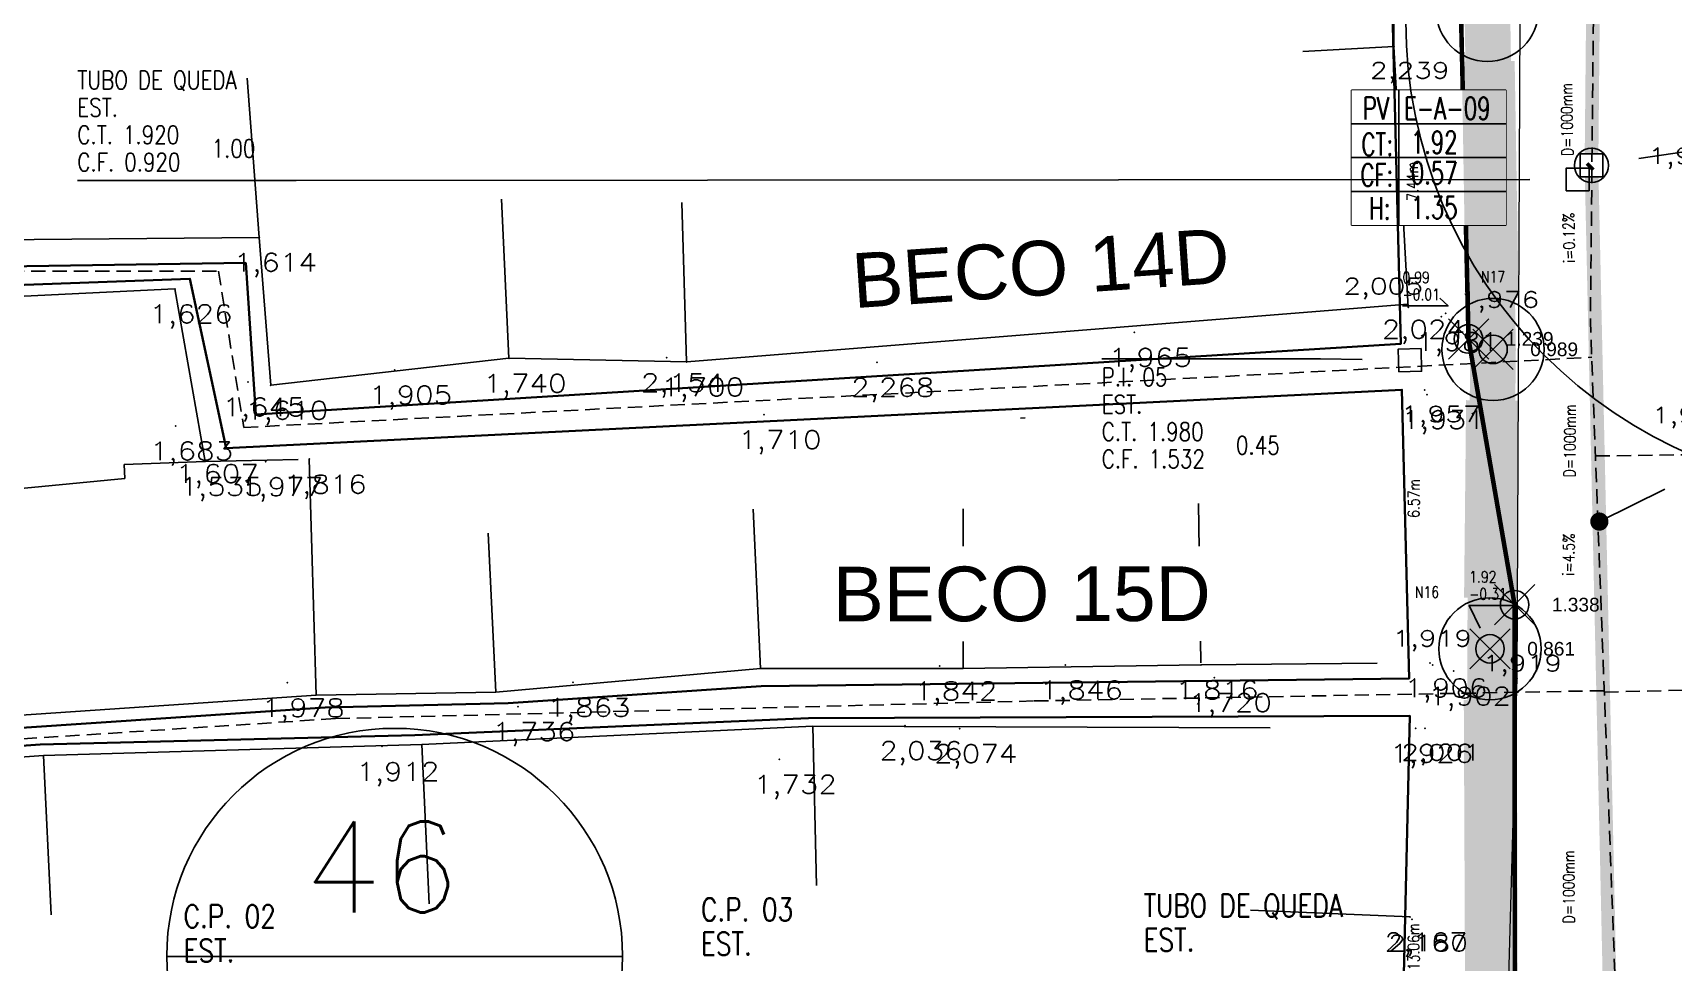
# Model space of a CAD drawing. Extents: x -160 to 364724, y -100 to 7353297.
# Drawn here: x 359241.72 to 359277.7, y 7352575.69 to 7352596.09 of the extents above; entities that cross this region are included whole.
import ezdxf
from ezdxf.enums import TextEntityAlignment as Align

# ---------------------------------------------------------------- set-up
doc = ezdxf.new("R2010")
doc.units = 0
doc.header["$LTSCALE"] = 5
for name, pattern in [('CENTER2', [1.125, 0.75, -0.125, 0.125, -0.125]), ('CONTINUO', [0]), ('DASHDOT2', [12.7, 6.35, -3.175, 0, -3.175]), ('HIDDEN2', [0.1875, 0.125, -0.0625])]:
    doc.linetypes.add(name, pattern=pattern)
for name, color, linetype in [('0-quadras', 6, 'Continuous'), ('COTAS', 1, 'Continuous'), ('LIN - ADUTORA', 2, 'Continuous'), ('LIN - PV ESG', 4, 'Continuous'), ('LIN-TEXTP-PV', 7, 'Continuous'), ('LT-COTAS', 7, 'CONTINUO'), ('LT-COTAS-W', 7, 'CONTINUO'), ('ortofoto', 7, 'Continuous'), ('P_Eixo', 1, 'CENTER2'), ('PONTOS-AGUA_U', 7, 'Continuous'), ('PONTOS-CAIXAS', 7, 'Continuous'), ('PONTOS-CAIXAS_U', 1, 'Continuous'), ('PS_IND_COMPRIMENTO', 7, 'Continuous'), ('PS_IND_DIAMETRO', 7, 'Continuous'), ('PS_IND_INCLINACAO', 7, 'Continuous'), ('PS_PONTOS_IDENTIFICACAO_LIN', 7, 'Continuous'), ('PS_PONTOS_IDENTIFICACAO_TXT', 7, 'Continuous'), ('Q-PLATO', 5, 'Continuous'), ('T-MARGEM', 7, 'Continuous'), ('TEXTO', 7, 'Continuous'), ('TUBO_DE_CONCRETO', 2, 'Continuous'), ('TUBO_PVC', 1, 'Continuous'), ('V-NODE', 1, 'Continuous'), ('V-NODE-TEXT', 11, 'Continuous'), ('ZZ-Carimbo Texto', 7, 'Continuous')]:
    doc.layers.add(name, color=color, linetype=linetype)
for name, color, linetype, lineweight in [('LIN - AF', 142, 'Continuous', 5), ('LT-ALINHAMENTO-PREDIAL', 4, 'DASHDOT2', 25), ('LT-BORDA', 1, 'Continuous', 9)]:
    doc.layers.add(name, color=color, linetype=linetype, lineweight=lineweight)
doc.styles.add('C_COTA', font='romans.shx')
doc.styles.add('CARIMBO', font='arial.ttf', dxfattribs={"height": 2})
doc.styles.add('ROMANS', font='ROMANS.shx', dxfattribs={"height": 2})
doc.styles.add('SABESP', font='ROMANS.shx', dxfattribs={"height": 2})
doc.styles.add('simplex', font='simplex.shx', dxfattribs={"width": 0.8})
doc.styles.get("Standard").update_dxf_attribs({"font": 'arial.ttf'})
picture_1 = doc.add_image_def('image1.tif', size_in_pixel=(14710, 13573))

# ---------------------------------------------------------------- blocks, each defined once
blk = doc.blocks.new('*U151')
at = {"color": 0, "linetype": 'ByBlock', "lineweight": -2, "transparency": 16777216}
for p, q in [((-0.707, -0.707), (0.707, 0.707)), ((-0.707, 0.707), (0.707, -0.707))]:
    blk.add_line(p, q, dxfattribs=at)
blk.add_circle((0, 0), 0.5, dxfattribs=at)
blk = doc.blocks.new('A$C16bf6896')
at = {"layer": 'V-NODE', "xscale": 0.625, "yscale": 0.625, "zscale": 0.625}
for p in [(-15.543, -239.85, 0.155), (-15.005, -240.08, -0.095), (-14.532, -245.684, 0.254), (-15.072, -246.652, -0.223)]:
    blk.add_blockref('*U151', p, dxfattribs=at)
at = {"layer": 'V-NODE-TEXT', "char_height": 0.3, "attachment_point": 4}
for s, insert in [('1.239', (-14.726, -239.85, 0.155)), ('0.989', (-14.188, -240.08, -0.095)), ('1.338', (-13.715, -245.684, 0.254)), ('0.861', (-14.255, -246.652, -0.223))]:
    blk.add_mtext(s, dxfattribs=dict(at, insert=insert))
blk = doc.blocks.new('*U234', base_point=(359269.883, 7352588.013))
at = {"linetype": 'Continuous'}
blk.add_lwpolyline([(359269.633, 7352587.763), (359270.133, 7352587.763), (359270.133, 7352588.263), (359269.633, 7352588.263)], close=True, dxfattribs=at)
blk = doc.blocks.new('*U253', base_point=(359261.729, 7352576.962))
at = {"linetype": 'Continuous'}
blk.add_lwpolyline([(359261.479, 7352576.712), (359261.979, 7352576.712), (359261.979, 7352577.212), (359261.479, 7352577.212)], close=True, dxfattribs=at)
blk = doc.blocks.new('*U272')
at = {"layer": 'T-MARGEM'}
blk.add_line((0, 0), (0, 0.2), dxfattribs=at)
at = {"layer": 'T-MARGEM', "const_width": 0.025, "flags": 128}
blk.add_lwpolyline([(-0.0125, 0, 1), (0.0125, 0, 1)], format="xyb", close=True, dxfattribs=at)
blk = doc.blocks.new('*U317', base_point=(359269.993, 7352588.041))
at = {"linetype": 'Continuous'}
blk.add_lwpolyline([(359269.743, 7352587.791), (359270.243, 7352587.791), (359270.243, 7352588.291), (359269.743, 7352588.291)], close=True, dxfattribs=at)
blk = doc.blocks.new('SIMB_PONTO')
at = {"color": 0}
blk.add_point((0, 0), dxfattribs=at)
for tag in ['COTA', 'PONTO', 'DESC']:
    blk.add_attdef(tag, (0, 0), '', height=1)
blk = doc.blocks.new('*U686', base_point=(550.6981, 290.3575))
blk.add_circle((550.6981, 290.3575), 0.14)
blk = doc.blocks.new('*U687', base_point=(550.6981, 290.3575))
blk.add_circle((550.6981, 290.3575), 0.14)
blk = doc.blocks.new('*U688', base_point=(550.6981, 290.3575))
blk.add_circle((550.6981, 290.3575), 0.14)

msp = doc.modelspace()

# ---------------------------------------------------------------- linework, layer by layer
at = {"layer": '0-quadras', "color": 5, "lineweight": 30, "ltscale": 0.3}
msp.add_lwpolyline([(359258.733, 7352581.047), (359250.098, 7352580.676), (359241.877, 7352580.472), (359234.584, 7352579.954), (359218.864, 7352579.453), (359218.873, 7352579.769), (359212.102, 7352579.294), (359200.43, 7352577.021), (359199.246, 7352574.434), (359195.664, 7352573.867), (359196.264, 7352570.255), (359216.421, 7352571.689), (359224.01, 7352571.389), (359235.18, 7352571.322), (359247.724, 7352571.243), (359262.593, 7352570.502), (359271.668, 7352570.062), (359271.93, 7352581.099)], close=True, dxfattribs=at)
at = {"layer": 'COTAS', "ltscale": 4}
msp.add_line((359244.657, 7352575.818), (359254.657, 7352575.818), dxfattribs=at)
at = {"layer": 'COTAS'}
msp.add_circle((359249.657, 7352575.826), 5, dxfattribs=at)
at = {"layer": 'LIN - ADUTORA', "const_width": 1}
msp.add_lwpolyline([(359273.849, 7352525.805), (359273.754, 7352541.797), (359273.686, 7352555.56), (359273.743, 7352569.511), (359273.685, 7352582.571), (359273.752, 7352589.143), (359273.627, 7352596.582), (359273.554, 7352609.884), (359273.678, 7352626.758), (359273.945, 7352640.358), (359273.982, 7352653.361), (359274.45, 7352666.276), (359275.111, 7352677.876), (359275.839, 7352692.418), (359277.395, 7352723.77), (359278.621, 7352734.972), (359280.655, 7352747.683), (359282.38, 7352759.029), (359286.168, 7352783.089)], dxfattribs=at)
at = {"layer": 'LIN - AF', "const_width": 0.1, "flags": 128}
msp.add_lwpolyline([(359274.715, 7352531.296), (359274.493, 7352542.923), (359274.438, 7352554.376), (359274.233, 7352569.79), (359274.225, 7352583.539), (359273.214, 7352589.373), (359273.039, 7352596.941), (359272.615, 7352609.888), (359272.47, 7352626.553)], dxfattribs=at)
at = {"layer": 'LIN - PV ESG'}
msp.add_circle((359275.911, 7352593.182, 1.686), 0.375, dxfattribs=at)
at = {"layer": 'LIN-TEXTP-PV'}
msp.add_lwpolyline([(359270.648, 7352594.831), (359274.035, 7352594.831), (359274.035, 7352591.872), (359270.648, 7352591.872)], close=True, dxfattribs=at)
at = {"layer": 'LT-ALINHAMENTO-PREDIAL', "color": 8}
for p, q in [((359238.487, 7352591.523), (359246.688, 7352591.602)), ((359246.688, 7352591.602), (359246.938, 7352588.355)), ((359256.063, 7352588.867), (359271.873, 7352590.135)), ((359246.938, 7352588.355), (359252.163, 7352588.947)), ((359252.163, 7352588.947), (359256.063, 7352588.867))]:
    msp.add_line(p, q, dxfattribs=at)
at = {"layer": 'LT-ALINHAMENTO-PREDIAL', "color": 8, "elevation": 2.005, "flags": 128}
for points in [[(359271.89, 7352590.066), (359271.576, 7352595.791), (359271.559, 7352600.386), (359272.248, 7352600.397), (359272.102, 7352604.433)], [(359271.576, 7352595.791), (359269.579, 7352595.681)]]:
    msp.add_lwpolyline(points, dxfattribs=at)
at = {"layer": 'LT-ALINHAMENTO-PREDIAL', "color": 8, "flags": 128}
for points in [[(359246.688, 7352591.602), (359246.419, 7352595.092)], [(359222.61, 7352592.341), (359236.796, 7352594.081), (359237.284, 7352590.1), (359244.838, 7352590.472), (359245.501, 7352586.684), (359247.783, 7352586.734), (359272.306, 7352588.152), (359272.366, 7352582.264), (359267.344, 7352582.219), (359262.125, 7352582.142), (359257.681, 7352582.142), (359251.878, 7352581.617), (359247.938, 7352581.555)], [(359252.163, 7352588.947), (359252.002, 7352592.443)], [(359256.062, 7352588.867), (359255.958, 7352592.365)], [(359247.938, 7352581.555), (359247.783, 7352586.734)], [(359267.344, 7352582.261), (359267.292, 7352585.761)], [(359257.681, 7352582.142), (359257.523, 7352585.639)], [(359262.125, 7352582.142), (359262.126, 7352585.642)], [(359251.878, 7352581.617), (359251.71, 7352585.113)], [(359224.626, 7352574.82), (359224.512, 7352571.902), (359234.695, 7352571.548), (359239.424, 7352571.563), (359247.508, 7352571.542), (359254.077, 7352571.289), (359258.664, 7352571.07), (359262.762, 7352570.88), (359271.579, 7352570.447), (359271.931, 7352576.687), (359272.055, 7352580.826), (359258.833, 7352580.876), (359250.25, 7352580.471), (359241.953, 7352580.23), (359234.551, 7352579.713), (359227.633, 7352579.418), (359218.651, 7352579.292)], [(359258.833, 7352580.876), (359258.909, 7352577.377)], [(359250.25, 7352580.471), (359250.415, 7352576.974)], [(359241.953, 7352580.23), (359242.125, 7352576.734)], [(359271.931, 7352576.687), (359268.434, 7352576.838)]]:
    msp.add_lwpolyline(points, dxfattribs=at)
at = {"layer": 'LT-ALINHAMENTO-PREDIAL', "color": 8, "ltscale": 3, "flags": 128}
for points in [[(359245.501, 7352586.684), (359243.723, 7352586.614), (359243.735, 7352586.308), (359235.651, 7352585.542), (359227.029, 7352584.726), (359223.259, 7352584.799), (359222.61, 7352592.341)], [(359215.865, 7352579.461), (359215.865, 7352580.468), (359216.203, 7352580.478), (359219.318, 7352580.565), (359223.514, 7352580.303), (359229.711, 7352580.319), (359247.938, 7352581.555)]]:
    msp.add_lwpolyline(points, dxfattribs=at)
at = {"layer": 'LT-BORDA', "elevation": 1.964, "flags": 128}
msp.add_lwpolyline([(359285.357, 7352807.105), (359285.32, 7352800.475), (359285.02, 7352790.382), (359284.671, 7352779.556), (359281.754, 7352765.541), (359279.337, 7352752.034), (359277.007, 7352732.22), (359275.462, 7352722.544), (359274.896, 7352703.772), (359274.009, 7352691.625), (359274.002, 7352679.063), (359273.852, 7352678.144), (359272.259, 7352651.048), (359273.578, 7352624.485), (359274.354, 7352599.621), (359274.277, 7352581.926), (359273.89, 7352568.26), (359274.32, 7352510.876)], dxfattribs=at)
at = {"layer": 'P_Eixo', "color": 1, "linetype": 'HIDDEN2', "ltscale": 0.5}
for p, q in [((359237.933, 7352590.861), (359245.79, 7352590.861)), ((359245.79, 7352590.861), (359246.348, 7352587.429)), ((359246.348, 7352587.429), (359275.917, 7352588.97)), ((359248.361, 7352581.04), (359263.687, 7352581.427)), ((359263.687, 7352581.427), (359276.192, 7352581.653)), ((359229.805, 7352579.835), (359248.361, 7352581.04))]:
    msp.add_line(p, q, dxfattribs=at)
at = {"layer": 'P_Eixo', "color": 1, "linetype": 'HIDDEN2', "ltscale": 0.5, "flags": 128}
for points in [[(359290.602, 7352823.732), (359287.134, 7352778.385), (359278.894, 7352733.428), (359276.926, 7352692.908), (359276.424, 7352643.555), (359275.887, 7352589.752), (359277.551, 7352545.469), (359276.867, 7352505.597), (359277.842, 7352457.728), (359277.647, 7352423.209), (359277.161, 7352411.589), (359279.5, 7352389.378), (359286.267, 7352368.996), (359296.599, 7352348.041)], [(359275.998, 7352586.805), (359290.28, 7352586.98), (359302.167, 7352586.802), (359302.525, 7352586.079), (359321.56, 7352586.525), (359328.249, 7352587.573), (359347.687, 7352587.329), (359355.631, 7352585.825), (359384.728, 7352585.711)], [(359276.193, 7352581.622), (359284.885, 7352581.823), (359298.427, 7352581.739), (359301.904, 7352580.808), (359321.515, 7352580.69)]]:
    msp.add_lwpolyline(points, dxfattribs=at)
at = {"layer": 'PS_PONTOS_IDENTIFICACAO_LIN', "linetype": 'Continuous'}
for points in [[(359276.952, 7352593.335), (359290.563, 7352595.334), (359295.683, 7352595.334)], [(359272.588, 7352590.269), (359272.765, 7352590.098), (359271.765, 7352590.098)], [(359270.879, 7352588.923), (359269.968, 7352588.939), (359265.168, 7352588.939)], [(359273.469, 7352583.022), (359273.228, 7352583.526), (359274.228, 7352583.526)]]:
    msp.add_lwpolyline(points, dxfattribs=at)
at = {"layer": 'TUBO_DE_CONCRETO', "const_width": 1.16}
for points in [[(359273.696, 7352583.691), (359273.741, 7352588.023)], [(359273.738, 7352570.631), (359273.69, 7352581.451)]]:
    msp.add_lwpolyline(points, dxfattribs=at)
at = {"layer": 'TUBO_PVC'}
for points, const_width in [([(359275.913, 7352593.432), (359276.236, 7352626.443)], 0.3), ([(359275.853, 7352593.123), (359275.911, 7352593.182)], 0.2), ([(359276.992, 7352544.469), (359275.916, 7352592.932)], 0.3)]:
    msp.add_lwpolyline(points, dxfattribs=dict(at, const_width=const_width))

# ---------------------------------------------------------------- block references
at = {"layer": 'LT-COTAS'}
for p in [(359271.576, 7352595.791, 2.239), (359271.89, 7352590.066, 2.005), (359272.714, 7352589.933, 1.976), (359272.254, 7352588.25, 1.957), (359272.427, 7352582.22, 1.919), (359274.277, 7352581.926, 1.919), (359272.262, 7352580.824, 2.001), (359271.976, 7352576.637, 2.18)]:
    msp.add_blockref('SIMB_PONTO', p, dxfattribs=at)
ref = msp.add_blockref('SIMB_PONTO', (359279.138, 7352593.277, 1.971), dxfattribs=at)
ref.add_attrib('COTA', '1,971', dxfattribs={"layer": '0', "color": 8, "height": 0.35, "style": 'simplex', "width": 1.478873, "flags": 8}).set_placement((359277.156, 7352593.216), (359278.906, 7352593.216), align=Align.FIT)
ref = msp.add_blockref('SIMB_PONTO', (359279.138, 7352593.277, 1.971), dxfattribs=at)
ref.add_attrib('COTA', '1,971', dxfattribs={"layer": '0', "color": 8, "height": 0.35, "style": 'simplex', "width": 1.478873, "flags": 8}).set_placement((359277.156, 7352593.216), (359278.906, 7352593.216), align=Align.FIT)
ref = msp.add_blockref('SIMB_PONTO', (359271.89, 7352590.066, 2.005), dxfattribs=at)
ref.add_attrib('COTA', '2,005', dxfattribs={"layer": '0', "color": 8, "height": 0.35, "style": 'simplex', "width": 1.25, "flags": 8}).set_placement((359270.468, 7352590.355), (359272.218, 7352590.355), align=Align.FIT)
ref = msp.add_blockref('SIMB_PONTO', (359272.714, 7352589.933, 1.976), dxfattribs=at)
ref.add_attrib('COTA', '1,976', dxfattribs={"layer": '0', "color": 8, "height": 0.35, "style": 'simplex', "width": 1.329114, "flags": 8}).set_placement((359273.016, 7352590.062), (359274.766, 7352590.062), align=Align.FIT)
ref = msp.add_blockref('SIMB_PONTO', (359272.254, 7352588.25, 1.957), dxfattribs=at)
ref.add_attrib('COTA', '1,957', dxfattribs={"layer": '0', "color": 8, "height": 0.35, "style": 'simplex', "width": 1.3125, "flags": 8}).set_placement((359271.729, 7352587.55), (359273.479, 7352587.55), align=Align.FIT)
ref = msp.add_blockref('SIMB_PONTO', (359279.095, 7352587.629, 1.947), dxfattribs=at)
ref.add_attrib('COTA', '1,947', dxfattribs={"layer": '0', "color": 8, "height": 0.35, "style": 'simplex', "width": 1.3125, "flags": 8}).set_placement((359277.234, 7352587.524), (359278.984, 7352587.524), align=Align.FIT)
ref = msp.add_blockref('SIMB_PONTO', (359272.427, 7352582.22, 1.919), dxfattribs=at)
ref.add_attrib('COTA', '1,919', dxfattribs={"layer": '0', "color": 8, "height": 0.35, "style": 'simplex', "width": 1.4, "flags": 8}).set_placement((359271.542, 7352582.626), (359273.292, 7352582.626), align=Align.FIT)
ref = msp.add_blockref('SIMB_PONTO', (359274.277, 7352581.926, 1.919), dxfattribs=at)
ref.add_attrib('COTA', '1,919', dxfattribs={"layer": '0', "color": 8, "height": 0.35, "style": 'simplex', "width": 1.4, "flags": 8}).set_placement((359273.518, 7352582.08), (359275.268, 7352582.08), align=Align.FIT)
ref = msp.add_blockref('SIMB_PONTO', (359272.262, 7352580.824, 2.001), dxfattribs=at)
ref.add_attrib('COTA', '2,001', dxfattribs={"layer": '0', "color": 8, "height": 0.35, "style": 'simplex', "width": 1.4, "flags": 8}).set_placement((359271.737, 7352580.124), (359273.487, 7352580.124), align=Align.FIT)
ref = msp.add_blockref('SIMB_PONTO', (359271.976, 7352576.637, 2.18), dxfattribs=at)
ref.add_attrib('COTA', '2,180', dxfattribs={"layer": '0', "color": 8, "height": 0.35, "style": 'simplex', "width": 1.3125, "flags": 8}).set_placement((359271.451, 7352575.937), (359273.201, 7352575.937), align=Align.FIT)
at = {"layer": 'LT-COTAS-W', "color": 3}
ref = msp.add_blockref('SIMB_PONTO', (359246.688, 7352591.603, 1.614), dxfattribs=at)
ref.add_attrib('COTA', '1,614', dxfattribs={"layer": '0', "color": 8, "height": 0.4, "style": 'simplex', "width": 1.244318, "flags": 8}).set_placement((359246.125, 7352590.853), (359247.95, 7352590.853), align=Align.FIT)
for p in [(359246.688, 7352591.603, 1.614), (359244.838, 7352590.472, 1.626), (359271.873, 7352590.135, 2.024), (359272.618, 7352589.863, 1.981), (359265.884, 7352589.518, 1.965), (359252.163, 7352588.947, 1.74), (359255.622, 7352588.959, 2.154), (359249.656, 7352588.693, 1.905), (359256.062, 7352588.867, 1.7), (359260.235, 7352588.858, 2.268), (359246.438, 7352588.429, 1.645), (359246.938, 7352588.355, 1.61), (359272.306, 7352588.152, 1.931), (359257.758, 7352587.712, 1.71), (359244.85, 7352587.464, 1.683), (359245.413, 7352586.968, 1.607), (359245.501, 7352586.684, 1.535), (359246.825, 7352586.678, 1.977), (359247.783, 7352586.734, 1.816), (359261.616, 7352582.198, 1.842), (359264.37, 7352582.22, 1.846), (359267.344, 7352582.219, 1.816), (359272.366, 7352582.264, 1.906), (359247.3, 7352581.826, 1.978), (359253.57, 7352581.835, 1.863), (359267.637, 7352581.939, 1.72), (359272.885, 7352582.083, 1.902), (359252.359, 7352581.305, 1.736), (359260.854, 7352580.887, 2.036), (359262.052, 7352580.82, 2.074), (359272.055, 7352580.826, 1.926), (359249.379, 7352580.428, 1.912), (359258.095, 7352580.147, 1.732), (359271.931, 7352576.687, 2.167)]:
    msp.add_blockref('SIMB_PONTO', p, dxfattribs=at)
ref = msp.add_blockref('SIMB_PONTO', (359244.838, 7352590.472, 1.626), dxfattribs=at)
ref.add_attrib('COTA', '1,626', dxfattribs={"layer": '0', "color": 8, "height": 0.4, "style": 'simplex', "width": 1.212816, "flags": 8}).set_placement((359244.276, 7352589.722), (359246.101, 7352589.722), align=Align.FIT)
ref = msp.add_blockref('SIMB_PONTO', (359271.873, 7352590.135, 2.024), dxfattribs=at)
ref.add_attrib('COTA', '2,024', dxfattribs={"layer": '0', "color": 8, "height": 0.4, "style": 'simplex', "width": 1.127206, "flags": 8}).set_placement((359271.31, 7352589.385), (359273.135, 7352589.385), align=Align.FIT)
ref = msp.add_blockref('SIMB_PONTO', (359272.618, 7352589.863, 1.981), dxfattribs=at)
ref.add_attrib('COTA', '1,981', dxfattribs={"layer": '0', "color": 8, "height": 0.4, "style": 'simplex', "width": 1.349472, "flags": 8}).set_placement((359272.055, 7352589.113), (359273.88, 7352589.113), align=Align.FIT)
ref = msp.add_blockref('SIMB_PONTO', (359265.884, 7352589.518, 1.965), dxfattribs=at)
ref.add_attrib('COTA', '1,965', dxfattribs={"layer": '0', "color": 8, "height": 0.4, "style": 'simplex', "width": 1.197656, "flags": 8}).set_placement((359265.322, 7352588.768), (359267.147, 7352588.768), align=Align.FIT)
ref = msp.add_blockref('SIMB_PONTO', (359252.163, 7352588.947, 1.74), dxfattribs=at)
ref.add_attrib('COTA', '1,740', dxfattribs={"layer": '0', "color": 8, "height": 0.4, "style": 'simplex', "width": 1.197656, "flags": 8}).set_placement((359251.601, 7352588.197), (359253.426, 7352588.197), align=Align.FIT)
ref = msp.add_blockref('SIMB_PONTO', (359255.622, 7352588.959, 2.154), dxfattribs=at)
ref.add_attrib('COTA', '2,154', dxfattribs={"layer": '0', "color": 8, "height": 0.4, "style": 'simplex', "width": 1.18287, "flags": 8}).set_placement((359255.06, 7352588.209), (359256.885, 7352588.209), align=Align.FIT)
ref = msp.add_blockref('SIMB_PONTO', (359249.656, 7352588.693, 1.905), dxfattribs=at)
ref.add_attrib('COTA', '1,905', dxfattribs={"layer": '0', "color": 8, "height": 0.4, "style": 'simplex', "width": 1.197656, "flags": 8}).set_placement((359249.093, 7352587.943), (359250.918, 7352587.943), align=Align.FIT)
ref = msp.add_blockref('SIMB_PONTO', (359256.062, 7352588.867, 1.7), dxfattribs=at)
ref.add_attrib('COTA', '1,700', dxfattribs={"layer": '0', "color": 8, "height": 0.4, "style": 'simplex', "width": 1.197656, "flags": 8}).set_placement((359255.5, 7352588.117), (359257.325, 7352588.117), align=Align.FIT)
ref = msp.add_blockref('SIMB_PONTO', (359260.235, 7352588.858, 2.268), dxfattribs=at)
ref.add_attrib('COTA', '2,268', dxfattribs={"layer": '0', "color": 8, "height": 0.4, "style": 'simplex', "width": 1.140625, "flags": 8}).set_placement((359259.672, 7352588.108), (359261.497, 7352588.108), align=Align.FIT)
ref = msp.add_blockref('SIMB_PONTO', (359246.438, 7352588.429, 1.645), dxfattribs=at)
ref.add_attrib('COTA', '1,645', dxfattribs={"layer": '0', "color": 8, "height": 0.4, "style": 'simplex', "width": 1.197656, "flags": 8}).set_placement((359245.876, 7352587.679), (359247.701, 7352587.679), align=Align.FIT)
ref = msp.add_blockref('SIMB_PONTO', (359246.938, 7352588.355, 1.61), dxfattribs=at)
ref.add_attrib('COTA', '1,610', dxfattribs={"layer": '0', "color": 8, "height": 0.4, "style": 'simplex', "width": 1.260691, "flags": 8}).set_placement((359246.375, 7352587.605), (359248.2, 7352587.605), align=Align.FIT)
ref = msp.add_blockref('SIMB_PONTO', (359272.306, 7352588.152, 1.931), dxfattribs=at)
ref.add_attrib('COTA', '1,931', dxfattribs={"layer": '0', "color": 8, "height": 0.4, "style": 'simplex', "width": 1.349472, "flags": 8}).set_placement((359271.743, 7352587.402), (359273.568, 7352587.402), align=Align.FIT)
ref = msp.add_blockref('SIMB_PONTO', (359257.758, 7352587.712, 1.71), dxfattribs=at)
ref.add_attrib('COTA', '1,710', dxfattribs={"layer": '0', "color": 8, "height": 0.4, "style": 'simplex', "width": 1.260691, "flags": 8}).set_placement((359257.195, 7352586.962), (359259.02, 7352586.962), align=Align.FIT)
ref = msp.add_blockref('SIMB_PONTO', (359244.85, 7352587.464, 1.683), dxfattribs=at)
ref.add_attrib('COTA', '1,683', dxfattribs={"layer": '0', "color": 8, "height": 0.4, "style": 'simplex', "width": 1.197656, "flags": 8}).set_placement((359244.288, 7352586.714), (359246.113, 7352586.714), align=Align.FIT)
ref = msp.add_blockref('SIMB_PONTO', (359245.413, 7352586.968, 1.607), dxfattribs=at)
ref.add_attrib('COTA', '1,607', dxfattribs={"layer": '0', "color": 8, "height": 0.4, "style": 'simplex', "width": 1.197656, "flags": 8}).set_placement((359244.851, 7352586.218), (359246.676, 7352586.218), align=Align.FIT)
ref = msp.add_blockref('SIMB_PONTO', (359245.501, 7352586.684, 1.535), dxfattribs=at)
ref.add_attrib('COTA', '1,535', dxfattribs={"layer": '0', "color": 8, "height": 0.4, "style": 'simplex', "width": 1.197656, "flags": 8}).set_placement((359244.938, 7352585.934), (359246.763, 7352585.934), align=Align.FIT)
ref = msp.add_blockref('SIMB_PONTO', (359246.825, 7352586.678, 1.977), dxfattribs=at)
ref.add_attrib('COTA', '1,977', dxfattribs={"layer": '0', "color": 8, "height": 0.4, "style": 'simplex', "width": 1.197656, "flags": 8}).set_placement((359246.263, 7352585.928), (359248.088, 7352585.928), align=Align.FIT)
ref = msp.add_blockref('SIMB_PONTO', (359247.783, 7352586.734, 1.816), dxfattribs=at)
ref.add_attrib('COTA', '1,816', dxfattribs={"layer": '0', "color": 8, "height": 0.4, "style": 'simplex', "width": 1.2775, "flags": 8}).set_placement((359247.22, 7352585.984), (359249.045, 7352585.984), align=Align.FIT)
ref = msp.add_blockref('SIMB_PONTO', (359261.616, 7352582.198, 1.842), dxfattribs=at)
ref.add_attrib('COTA', '1,842', dxfattribs={"layer": '0', "color": 8, "height": 0.4, "style": 'simplex', "width": 1.197656, "flags": 8}).set_placement((359261.053, 7352581.448), (359262.878, 7352581.448), align=Align.FIT)
ref = msp.add_blockref('SIMB_PONTO', (359264.37, 7352582.22, 1.846), dxfattribs=at)
ref.add_attrib('COTA', '1,846', dxfattribs={"layer": '0', "color": 8, "height": 0.4, "style": 'simplex', "width": 1.212816, "flags": 8}).set_placement((359263.807, 7352581.47), (359265.632, 7352581.47), align=Align.FIT)
ref = msp.add_blockref('SIMB_PONTO', (359267.344, 7352582.219, 1.816), dxfattribs=at)
ref.add_attrib('COTA', '1,816', dxfattribs={"layer": '0', "color": 8, "height": 0.4, "style": 'simplex', "width": 1.2775, "flags": 8}).set_placement((359266.781, 7352581.469), (359268.606, 7352581.469), align=Align.FIT)
ref = msp.add_blockref('SIMB_PONTO', (359272.366, 7352582.264, 1.906), dxfattribs=at)
ref.add_attrib('COTA', '1,906', dxfattribs={"layer": '0', "color": 8, "height": 0.4, "style": 'simplex', "width": 1.212816, "flags": 8}).set_placement((359271.803, 7352581.514), (359273.628, 7352581.514), align=Align.FIT)
ref = msp.add_blockref('SIMB_PONTO', (359247.3, 7352581.826, 1.978), dxfattribs=at)
ref.add_attrib('COTA', '1,978', dxfattribs={"layer": '0', "color": 8, "height": 0.4, "style": 'simplex', "width": 1.197656, "flags": 8}).set_placement((359246.737, 7352581.076), (359248.562, 7352581.076), align=Align.FIT)
ref = msp.add_blockref('SIMB_PONTO', (359253.57, 7352581.835, 1.863), dxfattribs=at)
ref.add_attrib('COTA', '1,863', dxfattribs={"layer": '0', "color": 8, "height": 0.4, "style": 'simplex', "width": 1.197656, "flags": 8}).set_placement((359253.008, 7352581.085), (359254.833, 7352581.085), align=Align.FIT)
ref = msp.add_blockref('SIMB_PONTO', (359267.637, 7352581.939, 1.72), dxfattribs=at)
ref.add_attrib('COTA', '1,720', dxfattribs={"layer": '0', "color": 8, "height": 0.4, "style": 'simplex', "width": 1.197656, "flags": 8}).set_placement((359267.075, 7352581.189), (359268.9, 7352581.189), align=Align.FIT)
ref = msp.add_blockref('SIMB_PONTO', (359272.885, 7352582.083, 1.902), dxfattribs=at)
ref.add_attrib('COTA', '1,902', dxfattribs={"layer": '0', "color": 8, "height": 0.4, "style": 'simplex', "width": 1.197656, "flags": 8}).set_placement((359272.323, 7352581.333), (359274.148, 7352581.333), align=Align.FIT)
ref = msp.add_blockref('SIMB_PONTO', (359252.359, 7352581.305, 1.736), dxfattribs=at)
ref.add_attrib('COTA', '1,736', dxfattribs={"layer": '0', "color": 8, "height": 0.4, "style": 'simplex', "width": 1.212816, "flags": 8}).set_placement((359251.796, 7352580.555), (359253.621, 7352580.555), align=Align.FIT)
ref = msp.add_blockref('SIMB_PONTO', (359260.854, 7352580.887, 2.036), dxfattribs=at)
ref.add_attrib('COTA', '2,036', dxfattribs={"layer": '0', "color": 8, "height": 0.4, "style": 'simplex', "width": 1.154367, "flags": 8}).set_placement((359260.291, 7352580.137), (359262.116, 7352580.137), align=Align.FIT)
ref = msp.add_blockref('SIMB_PONTO', (359262.052, 7352580.82, 2.074), dxfattribs=at)
ref.add_attrib('COTA', '2,074', dxfattribs={"layer": '0', "color": 8, "height": 0.4, "style": 'simplex', "width": 1.127206, "flags": 8}).set_placement((359261.49, 7352580.07), (359263.315, 7352580.07), align=Align.FIT)
ref = msp.add_blockref('SIMB_PONTO', (359272.055, 7352580.826, 1.926), dxfattribs=at)
ref.add_attrib('COTA', '1,926', dxfattribs={"layer": '0', "color": 8, "height": 0.4, "style": 'simplex', "width": 1.212816, "flags": 8}).set_placement((359271.493, 7352580.076), (359273.318, 7352580.076), align=Align.FIT)
ref = msp.add_blockref('SIMB_PONTO', (359249.379, 7352580.428, 1.912), dxfattribs=at)
ref.add_attrib('COTA', '1,912', dxfattribs={"layer": '0', "color": 8, "height": 0.4, "style": 'simplex', "width": 1.260691, "flags": 8}).set_placement((359248.816, 7352579.678), (359250.641, 7352579.678), align=Align.FIT)
ref = msp.add_blockref('SIMB_PONTO', (359258.095, 7352580.147, 1.732), dxfattribs=at)
ref.add_attrib('COTA', '1,732', dxfattribs={"layer": '0', "color": 8, "height": 0.4, "style": 'simplex', "width": 1.197656, "flags": 8}).set_placement((359257.533, 7352579.397), (359259.358, 7352579.397), align=Align.FIT)
ref = msp.add_blockref('SIMB_PONTO', (359271.931, 7352576.687, 2.167), dxfattribs=at)
ref.add_attrib('COTA', '2,167', dxfattribs={"layer": '0', "color": 8, "height": 0.4, "style": 'simplex', "width": 1.197656, "flags": 8}).set_placement((359271.369, 7352575.937), (359273.194, 7352575.937), align=Align.FIT)
at = {"layer": 'PONTOS-AGUA_U', "xscale": 8, "yscale": 8, "zscale": 8}
for name, p in [('*U688', (359273.627, 7352596.582)), ('*U687', (359273.752, 7352589.143)), ('*U686', (359273.685, 7352582.571))]:
    msp.add_blockref(name, p, dxfattribs=at)
at = {"layer": 'PONTOS-CAIXAS'}
for name, p in [('*U234', (359275.911, 7352593.182)), ('*U317', (359275.607, 7352592.873))]:
    msp.add_blockref(name, p, dxfattribs=at)
at = {"layer": 'PONTOS-CAIXAS', "rotation": 1.271433907388922}
msp.add_blockref('*U253', (359271.929, 7352588.906), dxfattribs=at)
at = {"layer": 'PONTOS-CAIXAS_U', "xscale": 7.999999999999999, "yscale": 7.999999999999999, "zscale": 7.999999999999999, "rotation": 296.3702818064322}
msp.add_blockref('*U272', (359276.084, 7352585.364), dxfattribs=at)
at = {"layer": 'V-NODE-TEXT'}
msp.add_blockref('A$C16bf6896', (359288.757, 7352829.223, 1.084), dxfattribs=at)

# ---------------------------------------------------------------- texts
at = {"layer": 'PS_IND_COMPRIMENTO', "style": 'ROMANS', "width": 0.8}
for s, rotation, p in [('6.57m', 89.4159, (359272.014, 7352585.874)), ('13.06m', 90.2545, (359272.009, 7352576.033))]:
    msp.add_text(s, height=0.25, rotation=rotation, dxfattribs=at).set_placement(p, align=Align.MIDDLE_CENTER)
at = {"layer": 'PS_IND_DIAMETRO', "style": 'ROMANS', "width": 0.8}
for rotation, p in [(90.9627, (359275.372, 7352594.191)), (89.4159, (359275.437, 7352587.14)), (90.2545, (359275.413, 7352577.349))]:
    msp.add_text('D=1000mm', height=0.25, rotation=rotation, dxfattribs=at).set_placement(p, align=Align.MIDDLE_CENTER)
at = {"layer": 'PS_IND_INCLINACAO', "style": 'ROMANS', "width": 0.8}
for s, rotation, p in [('i=0.12%', 90.9627, (359275.416, 7352591.591)), ('i=4.5%', 89.4159, (359275.411, 7352584.64))]:
    msp.add_text(s, height=0.25, rotation=rotation, dxfattribs=at).set_placement(p, align=Align.MIDDLE_CENTER)
at = {"layer": 'PS_PONTOS_IDENTIFICACAO_TXT', "style": 'ROMANS', "width": 0.8}
for s, height, p in [('TUBO DE QUEDA', 0.4, (359242.696, 7352594.853)), ('EST. ', 0.4, (359242.696, 7352594.253)), ('C.T. 1.920', 0.4, (359242.696, 7352593.653)), ('1.00', 0.4, (359245.641, 7352593.353)), ('C.F. 0.920', 0.4, (359242.696, 7352593.053)), ('0.99', 0.25, (359271.765, 7352590.598)), ('-0.01', 0.25, (359271.765, 7352590.223)), ('P.I. 05', 0.4, (359265.168, 7352588.339)), ('EST. ', 0.4, (359265.168, 7352587.739)), ('C.T. 1.980', 0.4, (359265.168, 7352587.139)), ('0.45', 0.4, (359268.113, 7352586.839)), ('C.F. 1.532', 0.4, (359265.168, 7352586.539)), ('1.92', 0.25, (359273.228, 7352584.026)), ('-0.31', 0.25, (359273.228, 7352583.651)), ('C.P. 03', 0.5, (359256.377, 7352576.6)), ('TUBO DE QUEDA', 0.5, (359266.088, 7352576.687)), ('C.P. 02', 0.5, (359245.028, 7352576.451)), ('EST. ', 0.5, (359256.377, 7352575.85)), ('EST. ', 0.5, (359266.088, 7352575.937)), ('EST. ', 0.5, (359245.028, 7352575.701))]:
    msp.add_text(s, height=height, dxfattribs=at).set_placement(p)
for s, p in [('N17', (359273.752, 7352590.613)), ('N16', (359272.303, 7352583.691))]:
    msp.add_text(s, height=0.25, dxfattribs=at).set_placement(p, align=Align.CENTER)
at = {"layer": 'TEXTO', "style": 'SABESP'}
msp.add_text('46', height=2, dxfattribs=at).set_placement((359249.367, 7352576.785), align=Align.CENTER)
at = {"layer": 'ZZ-Carimbo Texto', "linetype": 'Continuous', "ltscale": 4, "style": 'CARIMBO'}
msp.add_text('BECO 14D', height=1.2, rotation=3.9147, dxfattribs=at).set_placement((359263.827, 7352590.929), align=Align.MIDDLE_CENTER)

# ---------------------------------------------------------------- next in the draw order: wipeouts: each hides what was drawn before it
msp.add_wipeout([(359270.648, 7352594.831), (359270.648, 7352591.872), (359274.035, 7352591.872), (359274.035, 7352594.831)]).dxf.layer = 'LIN-TEXTP-PV'
at = {"linetype": 'Continuous', "ltscale": 4}
msp.add_wipeout([(359258.972, 7352582.733), (359267.892, 7352582.743), (359267.89, 7352584.825), (359258.97, 7352584.814)], dxfattribs=at).dxf.layer = 'ZZ-Carimbo Texto'

# ---------------------------------------------------------------- next in the draw order: linework, layer by layer
at = {"layer": '0-quadras', "color": 5, "lineweight": 30, "ltscale": 0.3}
msp.add_lwpolyline([(359238.586, 7352599.142), (359249.396, 7352599.898), (359249.018, 7352602.611), (359257.495, 7352603.538), (359271.347, 7352604.385), (359271.727, 7352589.265), (359246.61, 7352587.712), (359246.389, 7352591.04), (359238.215, 7352590.92)], dxfattribs=at)
at = {"layer": 'LIN-TEXTP-PV'}
for p, q in [((359271.683, 7352594.831), (359271.683, 7352591.872)), ((359270.648, 7352594.091), (359274.035, 7352594.091)), ((359270.648, 7352593.351), (359274.035, 7352593.351)), ((359270.648, 7352592.611), (359274.035, 7352592.611))]:
    msp.add_line(p, q, dxfattribs=at)
at = {"layer": 'PS_PONTOS_IDENTIFICACAO_LIN', "linetype": 'Continuous'}
msp.add_lwpolyline([(359274.557, 7352592.872), (359247.496, 7352592.853), (359242.696, 7352592.853)], dxfattribs=at)
at = {"layer": 'Q-PLATO'}
msp.add_circle((359282.208, 7352596.349), 10.37, dxfattribs=at)
at = {"layer": 'TUBO_DE_CONCRETO', "const_width": 1.16}
msp.add_lwpolyline([(359273.733, 7352590.262), (359273.646, 7352595.463)], dxfattribs=at)

# ---------------------------------------------------------------- next in the draw order: block references
at = {"layer": 'LT-COTAS'}
ref = msp.add_blockref('SIMB_PONTO', (359271.576, 7352595.791, 2.239), dxfattribs=at)
ref.add_attrib('COTA', '2,239', dxfattribs={"layer": '0', "color": 8, "height": 0.35, "style": 'simplex', "width": 1.26506, "flags": 8}).set_placement((359271.051, 7352595.091), (359272.801, 7352595.091), align=Align.FIT)

# ---------------------------------------------------------------- next in the draw order: texts
at = {"layer": 'LIN-TEXTP-PV', "style": 'C_COTA', "width": 0.7}
for s, p in [('PV', (359270.897, 7352594.189)), ('E-A-09', (359271.8, 7352594.189)), ('CT:', (359270.867, 7352593.396)), ('1.92', (359271.947, 7352593.443)), ('0.57', (359271.947, 7352592.772)), ('CF:', (359270.844, 7352592.726)), ('H:', (359271.031, 7352591.995)), ('1.35', (359271.947, 7352592.011))]:
    msp.add_text(s, height=0.49, dxfattribs=at).set_placement(p)
at = {"layer": 'PS_IND_COMPRIMENTO', "style": 'ROMANS', "width": 0.8}
msp.add_text('7.44m', height=0.25, rotation=90.9627, dxfattribs=at).set_placement((359271.985, 7352592.834), align=Align.MIDDLE_CENTER)

# ---------------------------------------------------------------- next in the draw order: wipeouts: each hides what was drawn before it
at = {"linetype": 'Continuous', "ltscale": 4}
msp.add_wipeout([(359258.972, 7352582.733), (359267.892, 7352582.743), (359267.89, 7352584.825), (359258.97, 7352584.814)], dxfattribs=at).dxf.layer = 'ZZ-Carimbo Texto'

# ---------------------------------------------------------------- next in the draw order: linework, layer by layer
at = {"layer": '0-quadras', "color": 5, "lineweight": 30, "ltscale": 0.3}
msp.add_lwpolyline([(359216.595, 7352580.226), (359229.776, 7352580.056), (359248.13, 7352581.285), (359252.148, 7352581.378), (359257.699, 7352581.752), (359271.91, 7352581.917), (359271.751, 7352588.257), (359245.959, 7352586.978), (359245.166, 7352590.693), (359237.708, 7352590.423), (359237.11, 7352594.245), (359226.8, 7352593.128), (359222.008, 7352591.858), (359217.992, 7352589.764)], dxfattribs=at)

# ---------------------------------------------------------------- next in the draw order: texts
at = {"layer": 'ZZ-Carimbo Texto', "linetype": 'Continuous', "ltscale": 4, "style": 'CARIMBO'}
msp.add_text('BECO 15D', height=1.2, rotation=0.0698, dxfattribs=at).set_placement((359263.414, 7352583.778), align=Align.MIDDLE_CENTER)

# ---------------------------------------------------------------- next in the draw order: pictures from other files: only their frames are drawn
image = msp.add_image(picture_1, insert=(359073.892, 7352258.636), size_in_units=(734.398, 677.634), dxfattribs=dict(fade=70))
image.dxf.flags = 14
at = {"layer": 'ortofoto'}
image = msp.add_image(picture_1, insert=(359073.892, 7352258.636), size_in_units=(734.398, 677.634), dxfattribs=dict(at, fade=29))
image.dxf.flags = 14

doc.saveas('drawing.dxf')
